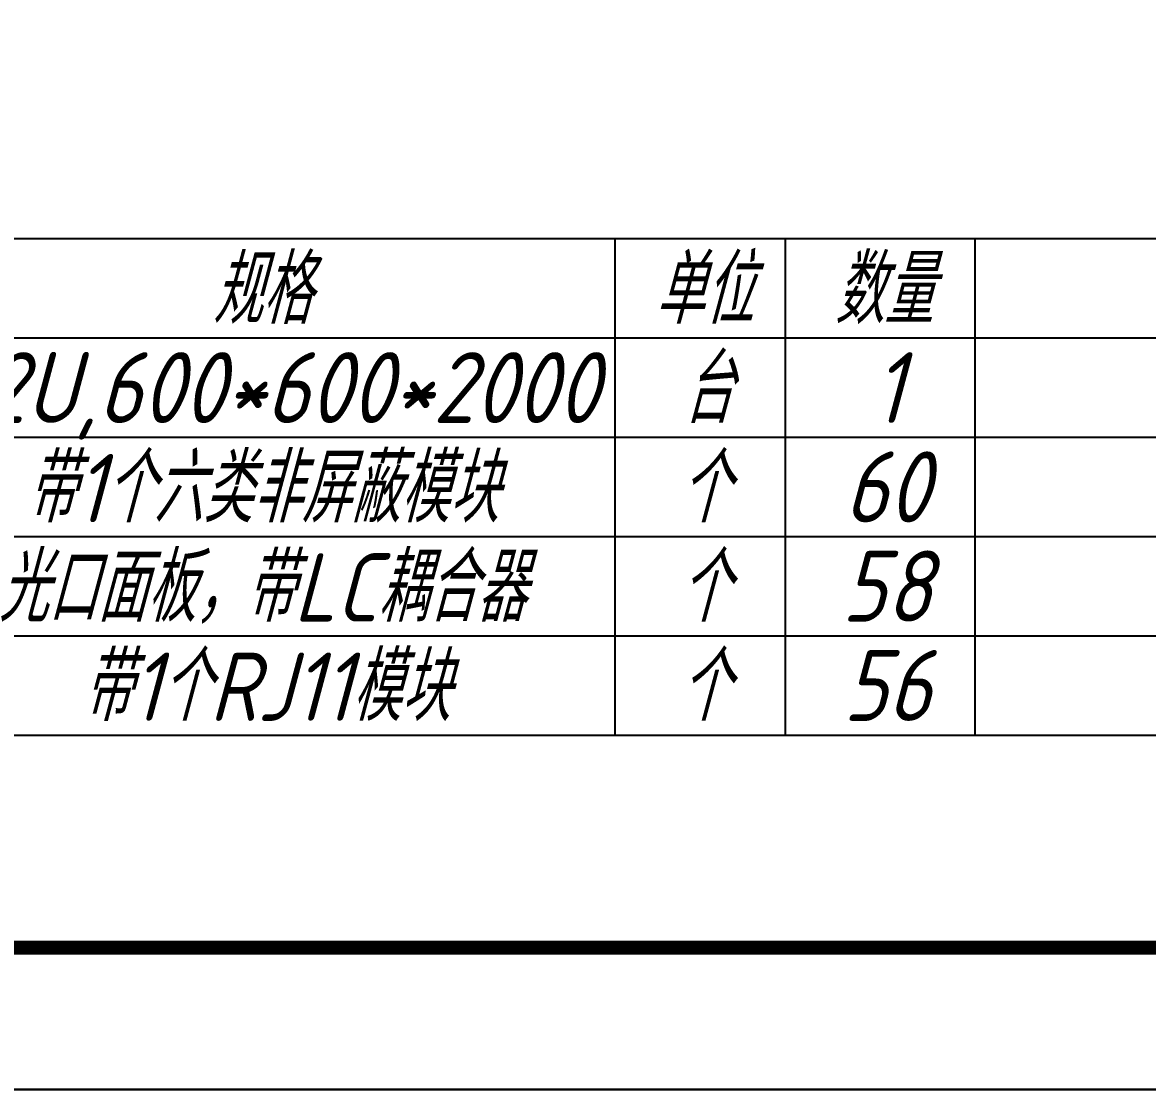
# Model space of a CAD drawing. Extents: x 0 to 2972856, y -1269770 to 0.
# Drawn here: x 2673306 to 2685210, y -1114739 to -1103455 of the extents above; entities that cross this region are included whole.
import ezdxf
from ezdxf.enums import TextEntityAlignment as Align

# ---------------------------------------------------------------- set-up
doc = ezdxf.new("R2010")
doc.units = 0
doc.header["$LTSCALE"] = 1000
doc.linetypes.add('接地线', pattern=[1.35002, 0.5, -1e-05, 1e-05, 0.5, -0.125, 0.1, -0.125])
for name, color, linetype in [('BTTK', 7, 'Continuous'), ('PUB_TITLE', 7, 'Continuous'), ('TEL_TAB', 7, 'Continuous'), ('电-线路-接地网', 6, '接地线')]:
    doc.layers.add(name, color=color, linetype=linetype)
doc.layers.add('yichutu', color=7, linetype='Continuous', true_color=0xffffff, plot=False)
doc.styles.add('HZ(TK)', font='geniso.shx', dxfattribs={"width": 0.9, "bigfont": 'hztxt.shx'})
doc.styles.get("Standard").update_dxf_attribs({"font": 'gbeitc.shx', "bigfont": 'gbcbig.shx'})

# ---------------------------------------------------------------- blocks, each defined once
blk = doc.blocks.new('vhtemplate_2020年新竖式图框_A0')
at = {"layer": 'PUB_TITLE', "color": 7}
blk.add_lwpolyline([(0, 0), (1189, 0), (1189, 841), (0, 841)], close=True, dxfattribs=at)
at = {"layer": 'PUB_TITLE', "const_width": 1}
blk.add_lwpolyline([(25, 10), (1179, 10), (1179, 831), (25, 831)], close=True, dxfattribs=at)
at = {"layer": 'BTTK', "color": 4, "style": 'HZ(TK)', "width": 0.9}
for tag, p in [('合作单位', (1144, 743.5)), ('建设单位', (1144, 209.5)), ('工程名称', (1144, 176.5)), ('子项名称', (1154, 160)), ('图纸名称', (1144, 141))]:
    blk.add_attdef(tag, text='', height=3.5, dxfattribs=at).set_placement(p, align=Align.MIDDLE_CENTER)
for tag, p in [('注册证书号', (1156.5, 309.006)), ('注册印章号', (1156.5, 301.006)), ('设计号', (1154, 193)), ('图别', (1137.75, 34)), ('图号', (1170.25, 34)), ('版本号', (1137.75, 26)), ('日期', (1170.25, 26))]:
    blk.add_attdef(tag, text='', height=3.5, dxfattribs=at).set_placement(p, align=Align.MIDDLE)
blk = doc.blocks.new('yct-1189-841-178350-126150-150-0.0')
at = {"layer": 'yichutu', "color": 7, "linetype": 'ByBlock', "true_color": 0xffffff}
blk.add_lwpolyline([(0, 0), (0, 126150), (178350, 126150), (178350, 0)], close=True, dxfattribs=at)

msp = doc.modelspace()

# ---------------------------------------------------------------- linework, layer by layer
at = {"layer": 'TEL_TAB'}
msp.add_lwpolyline([(2661688, -1110991), (2715655, -1110991), (2715655, -1105741), (2661688, -1105741)], close=True, dxfattribs=at)
for points in [[(2679575, -1105741), (2679575, -1110991)], [(2681375, -1105741), (2681375, -1110991)], [(2683382, -1105741), (2683382, -1110991)], [(2661688, -1106791), (2715655, -1106791)], [(2661688, -1107841), (2715655, -1107841)], [(2661688, -1108891), (2715655, -1108891)], [(2661688, -1109941), (2715655, -1109941)]]:
    msp.add_lwpolyline(points, dxfattribs=at)

# ---------------------------------------------------------------- block references
at = {"layer": 'yichutu', "linetype": 'ByBlock'}
msp.add_blockref('yct-1189-841-178350-126150-150-0.0', (2649646, -1114739), dxfattribs=at)
at = {"layer": '电-线路-接地网', "linetype": 'ByBlock', "xscale": 150, "yscale": 150, "zscale": 150}
msp.add_blockref('vhtemplate_2020年新竖式图框_A0', (2649646, -1114739), dxfattribs=at)

# ---------------------------------------------------------------- texts
at = {"layer": 'TEL_TAB'}
for s, height, p in [('规格', 723.4, (2675312, -1106641)), ('单位', 723.4, (2679989, -1106641)), ('数量', 723.4, (2681892, -1106641)), ('台', 723, (2680288, -1107691)), ('42U,600*600*2000', 750, (2672416, -1107691)), ('1', 750, (2682301, -1107691)), ('带1个六类非屏蔽模块', 723.4, (2673338, -1108741)), ('个', 723, (2680252, -1108741)), ('60', 750, (2681996, -1108741)), ('光口面板，带LC耦合器', 723.4, (2673047, -1109791)), ('个', 723, (2680252, -1109791)), ('58', 750, (2681973, -1109791)), ('带1个RJ11模块', 723.4, (2673931, -1110841)), ('个', 723, (2680252, -1110841)), ('56', 750, (2681988, -1110841))]:
    msp.add_text(s, height=height, dxfattribs=at).set_placement(p)

doc.saveas('drawing.dxf')
